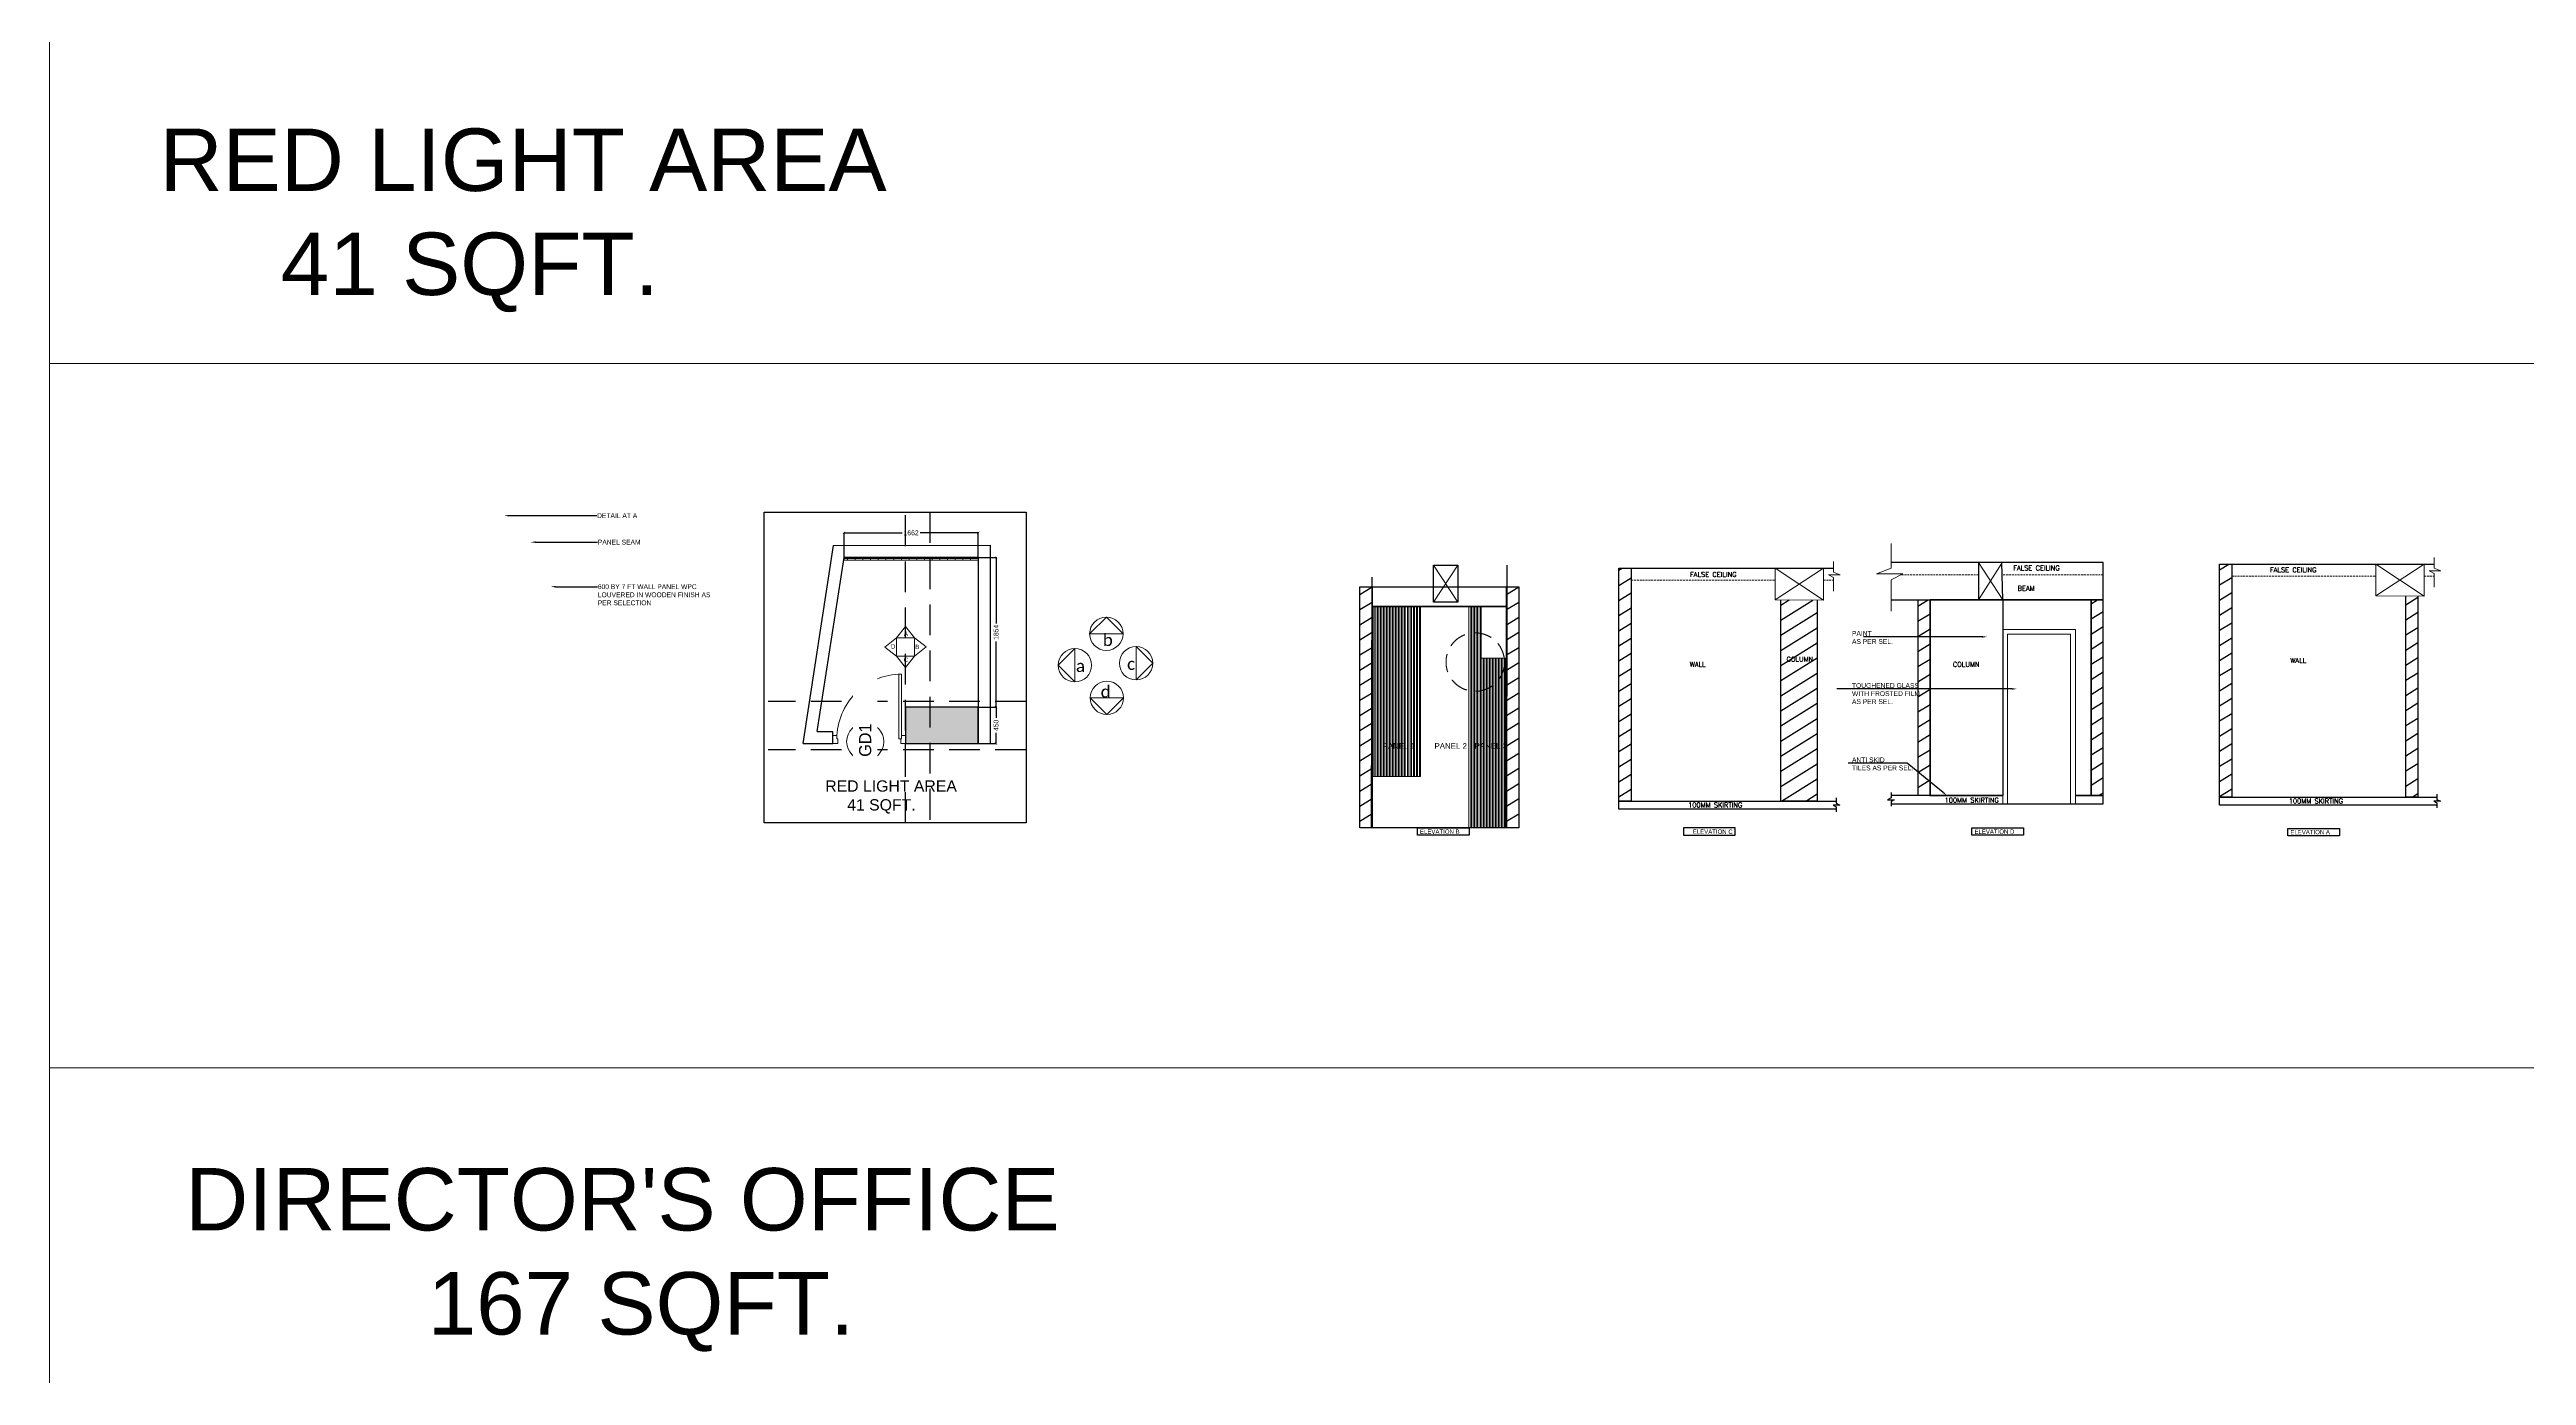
# Model space of a CAD drawing. Header units: millimetres. Extents: x 1464389 to 1998638, y -29162 to 256806.
# Drawn here: x 1520964 to 1551638, y 52844 to 69268 of the extents above; entities that cross this region are included whole.
import ezdxf
from ezdxf import colors
from ezdxf.entities.mleader import LeaderData, LeaderLine
from ezdxf.math import Vec2, Vec3

# ---------------------------------------------------------------- set-up
doc = ezdxf.new("R2010")
doc.units = ezdxf.units.MM
doc.header["$LTSCALE"] = 15
doc.header["$PDMODE"] = 35
for name, pattern in [('CONTINOUS', [0]), ('DASHED', [0.75, 0.5, -0.25]), ('HIDDEN', [9.525, 6.35, -3.175])]:
    doc.linetypes.add(name, pattern=pattern)
doc.layers.get('0').update_dxf_attribs({"lineweight": 5})
for name, color, linetype in [('A-TEXT', 4, 'Continuous'), ('COLUMN', 14, 'Continuous'), ('Layer 1', 7, 'Continuous'), ('NEW WALL', 5, 'Continuous'), ('S-beamline-7', 8, 'HIDDEN'), ('S-pchat-9', 9, 'Continuous'), ('S-strc2-2', 2, 'Continuous'), ('Text', 250, 'Continuous')]:
    doc.layers.add(name, color=color, linetype=linetype)
for name, color, linetype, lineweight in [('dimension', 1, 'Continuous', 25), ('DOOR', 124, 'Continuous', 9), ('false ceiling', 124, 'Continuous', 9), ('Hatch', 252, 'Continuous', 15), ('I-ANNO-SYMB', 6, 'Continuous', 20), ('Layer1', 7, 'Continuous', 5), ('ledge wall line', 252, 'Continuous', 13), ('LS_DR_Door', 34, 'Continuous', 5), ('LS_DR_TEXT', 7, 'Continuous', 13), ('WALL PANELS', 2, 'Continuous', 0)]:
    doc.layers.add(name, color=color, linetype=linetype, lineweight=lineweight)
doc.layers.add('TEXTS', color=7, linetype='Continuous', true_color=0x636466)
doc.layers.add('woodden ply', color=7, linetype='Continuous', lineweight=5, true_color=0x884a2d)
doc.styles.add('ARIAL', font='arial.ttf')
doc.styles.add('ELEVATION', font='calibri.ttf', dxfattribs={"height": 0.2})
doc.styles.add('ROMANS', font='romans.shx')
doc.dimstyles.new('SC-25', dxfattribs={"dimtxt": 60, "dimasz": 30, "dimexe": 0, "dimexo": 0, "dimgap": 25, "dimtad": 0, "dimdec": 0, "dimzin": 0, "dimdsep": 46, "dimtxsty": 'ARIAL', "dimblk": 'ARCHTICK', "dimcen": 0.09, "dimdle": 3, "dimclrd": 251, "dimclre": 251, "dimclrt": 1, "dimadec": 0, "dimazin": 0, "dimtfac": 1, "dimtdec": 0, "dimtofl": 0, "dimtmove": 0, "dimatfit": 2, "dimfxl": 100, "dimtolj": 1, "dimtzin": 0, "dimarcsym": 0})
pattern_1 = [(270, (594157.83, 244749.38), (95.25, -6e-14), [])]

# ---------------------------------------------------------------- blocks, each defined once
blk = doc.blocks.new('D900')
for points in [[(0, 840), (0, 900), (100, 900), (100, 850), (60, 850), (60, 840)], [(0, 60), (0, 0), (100, 0), (100, 50), (60, 50), (60, 60)]]:
    blk.add_lwpolyline(points, close=True)
blk.add_lwpolyline([(60, 850, -0.414214), (860, 50), (60, 50), (60, 85), (859, 85)], format="xyb")
blk = doc.blocks.new('WP')
at = {"layer": 'WALL PANELS', "ltscale": 0.25}
for points in [[(1169111, -329855), (1169711, -329855), (1169711, -331955), (1169111, -331955)], [(1169111, -331955), (1169136, -331955), (1169136, -329855), (1169111, -329855)], [(1169136, -331955), (1169149, -331955), (1169149, -329855), (1169136, -329855)], [(1169174, -331955), (1169149, -331955), (1169149, -329855), (1169174, -329855)], [(1169186, -331955), (1169174, -331955), (1169174, -329855), (1169186, -329855)], [(1169211, -331955), (1169186, -331955), (1169186, -329855), (1169211, -329855)], [(1169211, -331955), (1169224, -331955), (1169224, -329855), (1169211, -329855)], [(1169224, -331955), (1169249, -331955), (1169249, -329855), (1169224, -329855)], [(1169261, -331955), (1169249, -331955), (1169249, -329855), (1169261, -329855)], [(1169286, -331955), (1169261, -331955), (1169261, -329855), (1169286, -329855)], [(1169286, -331955), (1169299, -331955), (1169299, -329855), (1169286, -329855)], [(1169324, -331955), (1169299, -331955), (1169299, -329855), (1169324, -329855)], [(1169336, -331955), (1169324, -331955), (1169324, -329855), (1169336, -329855)], [(1169336, -331955), (1169361, -331955), (1169361, -329855), (1169336, -329855)], [(1169361, -331955), (1169374, -331955), (1169374, -329855), (1169361, -329855)], [(1169374, -331955), (1169399, -331955), (1169399, -329855), (1169374, -329855)], [(1169411, -331955), (1169399, -331955), (1169399, -329855), (1169411, -329855)], [(1169436, -331955), (1169411, -331955), (1169411, -329855), (1169436, -329855)], [(1169436, -331955), (1169449, -331955), (1169449, -329855), (1169436, -329855)], [(1169474, -331955), (1169449, -331955), (1169449, -329855), (1169474, -329855)], [(1169486, -331955), (1169474, -331955), (1169474, -329855), (1169486, -329855)], [(1169511, -331955), (1169486, -331955), (1169486, -329855), (1169511, -329855)], [(1169511, -331955), (1169524, -331955), (1169524, -329855), (1169511, -329855)], [(1169524, -331955), (1169549, -331955), (1169549, -329855), (1169524, -329855)], [(1169561, -331955), (1169549, -331955), (1169549, -329855), (1169561, -329855)], [(1169561, -331955), (1169586, -331955), (1169586, -329855), (1169561, -329855)], [(1169586, -331955), (1169599, -331955), (1169599, -329855), (1169586, -329855)], [(1169624, -331955), (1169599, -331955), (1169599, -329855), (1169624, -329855)], [(1169636, -331955), (1169624, -331955), (1169624, -329855), (1169636, -329855)], [(1169636, -331955), (1169661, -331955), (1169661, -329855), (1169636, -329855)], [(1169661, -331955), (1169674, -331955), (1169674, -329855), (1169661, -329855)], [(1169674, -331955), (1169699, -331955), (1169699, -329855), (1169674, -329855)], [(1169711, -331955), (1169699, -331955), (1169699, -329855), (1169711, -329855)]]:
    blk.add_lwpolyline(points, close=True, dxfattribs=at)
blk = doc.blocks.new('_ArchTick')
at = {"color": 0, "linetype": 'ByBlock', "const_width": 0.15}
blk.add_lwpolyline([(-0.5, -0.5), (0.5, 0.5)], dxfattribs=at)
blk = doc.blocks.new('*D2388')
at = {"layer": 'Defpoints', "color": 0, "ltscale": 0.25, "transparency": 16777216}
for p in [(1532465, 63281), (1530803, 62976), (1532465, 62976)]:
    blk.add_point(p, dxfattribs=at)
at = {"layer": 'dimension', "color": 251, "lineweight": -2, "ltscale": 0.25, "transparency": 16777216}
for p, q in [((1530800, 63281), (1531523, 63281)), ((1530803, 62976), (1530803, 63281)), ((1532468, 63281), (1531746, 63281)), ((1532465, 62976), (1532465, 63281))]:
    blk.add_line(p, q, dxfattribs=at)
at = {"layer": 'dimension', "color": 251, "lineweight": -2, "ltscale": 0.25, "transparency": 16777216, "xscale": 30, "yscale": 30, "zscale": 30, "rotation": 180}
blk.add_blockref('_ArchTick', (1530803, 63281), dxfattribs=at)
at = {"layer": 'dimension', "color": 251, "lineweight": -2, "ltscale": 0.25, "transparency": 16777216, "xscale": 30, "yscale": 30, "zscale": 30}
blk.add_blockref('_ArchTick', (1532465, 63281), dxfattribs=at)
at = {"layer": 'dimension', "color": 1, "ltscale": 0.25, "transparency": 16777216, "insert": (1531634, 63281), "char_height": 60, "attachment_point": 5, "style": 'ARIAL'}
blk.add_mtext('\\A1;1662', dxfattribs=at)
blk = doc.blocks.new('*D2389')
at = {"layer": 'Defpoints', "color": 0, "ltscale": 0.25, "transparency": 16777216}
for p in [(1532465, 62976), (1532465, 61122), (1532686, 61122)]:
    blk.add_point(p, dxfattribs=at)
at = {"layer": 'dimension', "color": 251, "lineweight": -2, "ltscale": 0.25, "transparency": 16777216}
for p, q in [((1532465, 62976), (1532686, 62976)), ((1532686, 62979), (1532686, 62160)), ((1532686, 61119), (1532686, 61937)), ((1532465, 61122), (1532686, 61122))]:
    blk.add_line(p, q, dxfattribs=at)
at = {"layer": 'dimension', "color": 251, "lineweight": -2, "ltscale": 0.25, "transparency": 16777216, "xscale": 30, "yscale": 30, "zscale": 30}
for p, rotation in [((1532686, 62976), 90), ((1532686, 61122), 270)]:
    blk.add_blockref('_ArchTick', p, dxfattribs=dict(at, rotation=rotation))
at = {"layer": 'dimension', "color": 1, "ltscale": 0.25, "transparency": 16777216, "insert": (1532686, 62049), "char_height": 60, "attachment_point": 5, "rotation": 90, "style": 'ARIAL'}
blk.add_mtext('\\A1;1854', dxfattribs=at)
blk = doc.blocks.new('*D2390')
at = {"layer": 'Defpoints', "color": 0, "ltscale": 0.25, "transparency": 16777216}
for p in [(1532465, 61122), (1532465, 60672), (1532686, 60672)]:
    blk.add_point(p, dxfattribs=at)
at = {"layer": 'dimension', "color": 251, "lineweight": -2, "ltscale": 0.25, "transparency": 16777216}
for p, q in [((1532465, 61122), (1532686, 61122)), ((1532686, 61125), (1532686, 60989)), ((1532686, 60669), (1532686, 60804)), ((1532465, 60672), (1532686, 60672))]:
    blk.add_line(p, q, dxfattribs=at)
at = {"layer": 'dimension', "color": 251, "lineweight": -2, "ltscale": 0.25, "transparency": 16777216, "xscale": 30, "yscale": 30, "zscale": 30}
for p, rotation in [((1532686, 61122), 90), ((1532686, 60672), 270)]:
    blk.add_blockref('_ArchTick', p, dxfattribs=dict(at, rotation=rotation))
at = {"layer": 'dimension', "color": 1, "ltscale": 0.25, "transparency": 16777216, "insert": (1532686, 60897), "char_height": 60, "attachment_point": 5, "rotation": 90, "style": 'ARIAL'}
blk.add_mtext('\\A1;450', dxfattribs=at)

msp = doc.modelspace()

# ---------------------------------------------------------------- hatches: boundary and pattern name
at = {"layer": 'Layer 1', "ltscale": 0.25}
h = msp.add_hatch(dxfattribs=at)
h.set_pattern_fill('ANSI31', color=8, scale=50, angle=167)
h.set_pattern_definition([(212, (598061.6, 240765.6), (84.124683, -134.627635), [])])
h.paths.add_polyline_path([(1547988.3, 62893.2), (1547838.3, 62893.2), (1547838.3, 60007.8), (1547988.3, 60007.8)])
h.paths.add_polyline_path([(1550292.5, 62496.8), (1550142.5, 62497.9), (1550142.5, 60007.8), (1550292.5, 60007.8)])
h = msp.add_hatch(dxfattribs=at)
h.set_pattern_fill('ANSI31', color=8, scale=50, angle=167)
h.set_pattern_definition([(212, (641555.97, 240034.08), (84.124683, -134.627635), [])])
h.paths.add_polyline_path([(1537341.3, 62612.7), (1537191.3, 62612.7), (1537191.3, 59627.7), (1537341.3, 59627.7)])
h = msp.add_hatch(dxfattribs=at)
h.set_pattern_fill('ANSI31', color=8, scale=50, angle=167)
h.set_pattern_definition([(212, (643372.92, 240034.08), (84.124683, -134.627635), [])])
h.paths.add_polyline_path([(1539158.2, 62612.7), (1539008.2, 62612.7), (1539008.2, 59627.7), (1539158.2, 59627.7)])
h = msp.add_hatch(dxfattribs=at)
h.set_pattern_fill('ANSI31', color=8, scale=50, angle=167)
h.set_pattern_definition([(212, (599317.14, 240765.6), (84.124683, -134.627635), [])])
h.paths.add_polyline_path([(1542854.3, 62448.1), (1542404.3, 62451.4), (1542404.3, 59959), (1542854.3, 59959)])
h.paths.add_polyline_path([(1540550.1, 62844.4), (1540397.2, 62844.4), (1540397.2, 59959), (1540550.1, 59959)])
h.paths.add_polyline_path([(1542451.4, 61670.7), (1542827.1, 61670.7), (1542827.1, 61760.7), (1542451.4, 61760.7)], flags=24)
h = msp.add_hatch(dxfattribs=at)
h.set_pattern_fill('ANSI31', color=8, scale=50, angle=167)
h.set_pattern_definition([(212, (601636.53, 240765.6), (84.124683, -134.627635), [])])
h.paths.add_polyline_path([(1544252.4, 62452), (1544102.4, 62452), (1544102.4, 60026.6), (1544252.4, 60026.6)])
h.paths.add_polyline_path([(1546396, 62452), (1546246, 62452), (1546246, 60026.6), (1546396, 60026.6)])
at = {"layer": 'S-strc2-2', "ltscale": 0.25}
h = msp.add_hatch(color=1, dxfattribs=at)
h.dxf.hatch_style = 1
h.paths.add_polyline_path([(1532464.9, 61121.6), (1531864.9, 61121.6), (1531864.9, 60671.6), (1532464.9, 60671.6)])
h.paths.add_polyline_path([(1531864.9, 61121.6), (1531564.9, 61121.6), (1531564.9, 60671.6), (1531864.9, 60671.6)])
at = {"layer": 'woodden ply', "ltscale": 0.25}
h = msp.add_hatch(dxfattribs=at)
h.set_pattern_fill('ANSI31', color=256, scale=30, angle=225)
h.set_pattern_definition(pattern_1)
h.paths.add_polyline_path([(1531564.9, 62944.4), (1531564.9, 62964.1), (1530803.2, 62964.1), (1530803.2, 62944.4)])
h = msp.add_hatch(dxfattribs=at)
h.set_pattern_fill('ANSI31', color=256, scale=30, angle=225)
h.set_pattern_definition(pattern_1)
h.paths.add_polyline_path([(1531864.9, 62944.4), (1531864.9, 62964.1), (1531564.9, 62964.1), (1531564.9, 62944.4)])
h.paths.add_polyline_path([(1532464.9, 62944.4), (1532464.9, 62964.1), (1531864.9, 62964.1), (1531864.9, 62944.4)])

# ---------------------------------------------------------------- linework, layer by layer
at = {"ltscale": 0.25}
for p, q in [((1520964.5, 65378.4), (1566247, 65378.4)), ((1520964.5, 56655.3), (1566247, 56655.3))]:
    msp.add_line(p, q, dxfattribs=at)
msp.add_lwpolyline([(1520964.5, 232978.4), (1662718.6, 232978.4), (1662718.6, -21144.5), (1520964.5, -21144.5)], close=True)
msp.add_circle((1531065.5, 60695.4), 230.2)
msp.add_circle((1531065.5, 60695.4), 230.2)
at = {"layer": 'COLUMN', "color": 240, "true_color": 0xed1f24}
msp.add_lwpolyline([(1532464.9, 60671.6), (1532464.9, 61121.6), (1531564.9, 61121.6), (1531564.9, 60671.6)], close=True, dxfattribs=at)
at = {"layer": 'false ceiling', "linetype": 'HIDDEN', "ltscale": 0.25}
for p, q in [((1540550.1, 62694.4), (1542333.2, 62694.4)), ((1542932.9, 62694.1), (1543058, 62694.3)), ((1544852.4, 62762), (1543892.9, 62762)), ((1546396, 62762), (1545144.5, 62762)), ((1547988.3, 62743.2), (1549771.3, 62743.2)), ((1550371.3, 62743.2), (1550496.1, 62743.2))]:
    msp.add_line(p, q, dxfattribs=at)
at = {"layer": 'false ceiling', "linetype": 'CONTINOUS', "ltscale": 0.25}
for points in [[(1537341.5, 62374.7), (1539008.2, 62374.7)], [(1537341.5, 62362.7), (1539008.2, 62362.7)]]:
    msp.add_lwpolyline(points, dxfattribs=at)
at = {"layer": 'Hatch', "ltscale": 0.25}
for p, q in [((1538103, 62881.5), (1538403, 62421.5)), ((1538403, 62881.5), (1538103, 62421.5)), ((1544852.4, 62912), (1545152.4, 62452)), ((1545140.8, 62906.1), (1544852.4, 62452))]:
    msp.add_line(p, q, dxfattribs=at)
at = {"layer": 'I-ANNO-SYMB'}
for p, q in [((1533844.9, 62030.8, -1996036.8), (1534051.4, 62237.3, -1996036.8)), ((1534258, 62030.8, -1996036.8), (1533844.9, 62030.8, -1996036.8)), ((1534051.4, 62237.3, -1996036.8), (1534258, 62030.8, -1996036.8)), ((1533456.4, 61640.7, -1996036.8), (1533662.9, 61847.2, -1996036.8)), ((1533662.9, 61847.2, -1996036.8), (1533662.9, 61434.1, -1996036.8)), ((1534419.9, 61872.1, -1996036.8), (1534419.9, 61459, -1996036.8)), ((1534626.4, 61665.6, -1996036.8), (1534419.9, 61872.1, -1996036.8)), ((1534419.9, 61459, -1996036.8), (1534626.4, 61665.6, -1996036.8)), ((1533662.9, 61434.1, -1996036.8), (1533456.4, 61640.7, -1996036.8)), ((1534264.3, 61237, -1996036.8), (1533851.2, 61237, -1996036.8)), ((1533851.2, 61237, -1996036.8), (1534057.8, 61030.5, -1996036.8)), ((1534057.8, 61030.5, -1996036.8), (1534264.3, 61237, -1996036.8))]:
    msp.add_line(p, q, dxfattribs=at)
for points in [[(1531451.4, 61979.6), (1531562.9, 62121.8), (1531676.7, 61980.5), (1531451.4, 61979.6)], [(1531676.7, 61980.5), (1531818.9, 61869), (1531677.6, 61755.2), (1531676.7, 61980.5)], [(1531677.6, 61755.2), (1531566.1, 61613), (1531452.3, 61754.3), (1531677.6, 61755.2)]]:
    msp.add_lwpolyline(points, dxfattribs=at)
for centre in [(1534051.4, 62030.8, -1996036.8), (1533662.9, 61640.7, -1996036.8), (1534419.9, 61665.6, -1996036.8), (1534057.8, 61237, -1996036.8)]:
    msp.add_circle(centre, 206.5, dxfattribs=at)
at = {"layer": 'Layer 1', "ltscale": 0.25}
for p, q in [((1544852.4, 62912), (1544852.4, 62452)), ((1545152.4, 62452), (1545140.6, 62912)), ((1544852.4, 62452), (1545152.4, 62452)), ((1543133.5, 59908.2), (1543051.5, 59908.2)), ((1543051.5, 59908.2), (1543087.9, 59887.3)), ((1543087.9, 59997.4), (1543087.9, 59931.4)), ((1543087.9, 59931.4), (1543133.5, 59908.2)), ((1543087.9, 59887.3), (1543087.9, 59826.4)), ((1543771.7, 59998.9), (1543726, 59975.7)), ((1543726, 59975.7), (1543808.1, 59975.7)), ((1543771.7, 60064.9), (1543771.7, 59998.9)), ((1543808.1, 59975.7), (1543771.7, 59954.9)), ((1543771.7, 59954.9), (1543771.7, 59893.9)), ((1550571.7, 59956.9), (1550489.6, 59956.9)), ((1550489.6, 59956.9), (1550526, 59936.1)), ((1550526, 60046.1), (1550526, 59980.1)), ((1550526, 59980.1), (1550571.7, 59956.9)), ((1550526, 59936.1), (1550526, 59875.1))]:
    msp.add_line(p, q, dxfattribs=at)
msp.add_lwpolyline([(1538103, 62881.5), (1538403, 62881.5), (1538403, 62421.5), (1538103, 62421.5)], close=True, dxfattribs=at)
for points in [[(1543771.7, 62452), (1546396, 62452), (1546396, 62912), (1543771.7, 62912)], [(1547835.3, 62893.2), (1547835.3, 62893.2), (1547835.1, 62893.2), (1550496.1, 62893.2)], [(1537341.5, 62612.7), (1537341.3, 62612.7), (1539008.2, 62612.7)], [(1540397.2, 62844.4), (1540397.2, 62844.4), (1540397, 62844.4), (1543058, 62844.4)], [(1543087.9, 59857.4), (1540397, 59857.4), (1540397, 59959), (1543087.9, 59959)], [(1543770.8, 59925), (1546396, 59925), (1546396, 60026.6), (1546052.4, 60026.6)], [(1545152.4, 60026.6), (1543771.7, 60026.6)], [(1550526, 59906.2), (1547835.1, 59906.2), (1547835.1, 60007.8), (1550526, 60007.8)]]:
    msp.add_lwpolyline(points, dxfattribs=at)
at = {"layer": 'Layer1', "ltscale": 0.25}
for p, q in [((1543058, 62926.2), (1543058, 62794.1)), ((1543771.7, 63147.3), (1543771.7, 62845.7)), ((1550496.1, 62975), (1550496.1, 62842.8)), ((1543137.3, 62762), (1542995.9, 62762)), ((1542995.9, 62762), (1543058, 62729.8)), ((1543058, 62794.1), (1543137.3, 62762)), ((1543058, 62729.8), (1543058, 62559.5)), ((1543771.7, 62845.7), (1543590.6, 62772.6)), ((1543590.6, 62772.6), (1543913.4, 62772.6)), ((1543913.4, 62772.6), (1543771.7, 62699.1)), ((1543771.7, 62699.1), (1543771.7, 62310.5)), ((1550575.4, 62810.7), (1550434, 62810.7)), ((1550434, 62810.7), (1550496.1, 62778.5)), ((1550496.1, 62842.8), (1550575.4, 62810.7)), ((1550496.1, 62778.5), (1550496.1, 62608.2))]:
    msp.add_line(p, q, dxfattribs=at)
msp.add_lwpolyline([(1549763.5, 62877.5), (1549763.5, 62877.5)], close=True, dxfattribs=at)
at = {"layer": 'ledge wall line', "linetype": 'HIDDEN', "ltscale": 0.25}
msp.add_line((1544852.4, 62912), (1545144.5, 62912), dxfattribs=at)
at = {"layer": 'ledge wall line', "ltscale": 0.25}
for p, q in [((1549771.3, 62893.2), (1550371.3, 62496.2)), ((1550370.8, 62893.2), (1549771.3, 62500.7)), ((1542333.2, 62844.4), (1542933.2, 62447.5)), ((1542932.7, 62844.4), (1542333.2, 62452))]:
    msp.add_line(p, q, dxfattribs=at)
for points in [[(1549771.3, 62893.2), (1550370.8, 62893.2), (1550371.3, 62496.2), (1549771.3, 62500.7)], [(1542333.2, 62844.4), (1542932.7, 62844.4), (1542933.2, 62447.5), (1542333.2, 62452)]]:
    msp.add_lwpolyline(points, close=True, dxfattribs=at)
at = {"layer": 'LS_DR_Door', "ltscale": 0.25}
msp.add_lwpolyline([(1545152.4, 59925), (1545152.4, 62085.4), (1546052.4, 62085.4), (1546052.4, 59925)], dxfattribs=at)
msp.add_lwpolyline([(1545992.4, 59925), (1545212.4, 59925), (1545212.4, 62025.4), (1545992.4, 62025.4)], close=True, dxfattribs=at)
at = {"layer": 'NEW WALL'}
for p, q in [((1530296.4, 60671.6), (1530674.5, 63125.8)), ((1532464.9, 62975.8), (1530803.2, 62975.8)), ((1532464.9, 62975.8), (1532464.9, 60671.6)), ((1532614.9, 60671.6), (1532614.9, 63127.4)), ((1530471.3, 60821.6), (1530664.9, 60821.6)), ((1530664.9, 60671.6), (1530664.9, 60821.6)), ((1530296.4, 60671.6), (1530664.9, 60671.6)), ((1532464.9, 60671.6), (1532614.9, 60671.6)), ((1532464.9, 60671.6), (1532614.9, 60671.6))]:
    msp.add_line(p, q, dxfattribs=at)
msp.add_lwpolyline([(1530674.5, 63125.8), (1532614.9, 63127.4)], dxfattribs=at)
at = {"layer": 'NEW WALL', "ltscale": 0.25}
for points in [[(1539010.7, 62881.5), (1539005.8, 59627.7), (1537336.4, 59627.7), (1537341.3, 62731.5)], [(1542854.3, 62448.1), (1542854.3, 59959), (1542404.3, 59959), (1542404.3, 62451.4)], [(1544102.4, 62452), (1544102.4, 60026.6), (1544102.4, 60026.6)], [(1546052.4, 60026.6), (1546246, 60026.6), (1546246, 62452), (1544252.4, 62452), (1544252.4, 60026.6), (1545152.4, 60026.6)], [(1550292.5, 62496.8), (1550292.5, 60007.8), (1550142.5, 60007.8), (1550142.5, 62500.2)]]:
    msp.add_lwpolyline(points, dxfattribs=at)
for points in [[(1547835.3, 62893.2), (1547988.3, 62893.2), (1547988.3, 60007.8), (1547835.3, 60007.8)], [(1537191.3, 62612.7), (1537341.3, 62612.7), (1537341.3, 59627.7), (1537191.3, 59627.7)], [(1539008.2, 62612.7), (1539158.2, 62612.7), (1539158.2, 59627.7), (1539008.2, 59627.7)], [(1540397.2, 62844.4), (1540550.1, 62844.4), (1540550.1, 59959), (1540397.2, 59959)], [(1545152, 60026.6), (1544252.4, 60026.6), (1544252.4, 62452), (1545152, 62452)], [(1546396, 62452), (1546246, 62452), (1546246, 60026.6), (1546396, 60026.6)]]:
    msp.add_lwpolyline(points, close=True, dxfattribs=at)
at = {"layer": 'S-beamline-7', "color": 9, "ltscale": 4, "true_color": 0xc7c8ca}
for points in [[(1531564.9, 59689), (1531564.9, 63537.8)], [(1531864.9, 63537.8), (1531864.9, 59689)], [(1533057.7, 61192.8), (1529862.8, 61192.8)], [(1533057.7, 60592.8), (1529862.8, 60592.8)]]:
    msp.add_lwpolyline(points, dxfattribs=at)
at = {"layer": 'S-beamline-7', "color": 9, "ltscale": 10, "true_color": 0xc7c8ca}
for points in [[(1531564.9, 60592.8), (1531564.9, 60671.6)], [(1531864.9, 60671.6), (1531864.9, 60592.8)]]:
    msp.add_lwpolyline(points, dxfattribs=at)
at = {"layer": 'S-pchat-9', "color": 1, "linetype": 'DASHED', "lineweight": 9, "ltscale": 30}
msp.add_circle((1538619.8, 61680.5), 362, dxfattribs=at)
at = {"layer": 'Text', "color": 32, "ltscale": 0.25}
for points in [[(1537904.2, 59627.7), (1538544.2, 59627.7), (1538544.2, 59534.8), (1537904.2, 59534.8)], [(1541839.1, 59627.7), (1541199.1, 59627.7), (1541199.1, 59534.8), (1541839.1, 59534.8)], [(1544770.7, 59627.7), (1545410.6, 59627.7), (1545410.6, 59534.8), (1544770.7, 59534.8)], [(1548682.7, 59621.1), (1549322.7, 59621.1), (1549322.7, 59528.2), (1548682.7, 59528.2)]]:
    msp.add_lwpolyline(points, close=True, dxfattribs=at)
at = {"layer": 'WALL PANELS', "ltscale": 0.25}
for points in [[(1538541.3, 59627.7), (1538566.3, 59627.7), (1538566.3, 62362.7), (1538541.3, 62362.7)], [(1538566.3, 59627.7), (1538578.8, 59627.7), (1538578.8, 62362.7), (1538566.3, 62362.7)], [(1538603.8, 59627.7), (1538578.8, 59627.7), (1538578.8, 62362.7), (1538603.8, 62362.7)], [(1538616.3, 59627.7), (1538603.8, 59627.7), (1538603.8, 62362.7), (1538616.3, 62362.7)], [(1538641.3, 59627.7), (1538616.3, 59627.7), (1538616.3, 62362.7), (1538641.3, 62362.7)], [(1538641.3, 59627.7), (1538653.8, 59627.7), (1538653.8, 62362.7), (1538641.3, 62362.7)], [(1538653.8, 59627.7), (1538678.8, 59627.7), (1538678.8, 62362.7), (1538653.8, 62362.7)], [(1538691.3, 59627.7), (1538678.8, 59627.7), (1538678.8, 62362.7), (1538691.3, 62362.7)], [(1538716.3, 59627.7), (1538691.3, 59627.7), (1538691.3, 61727.7), (1538716.3, 61727.7)], [(1538716.3, 59627.7), (1538728.8, 59627.7), (1538728.8, 61727.7), (1538716.3, 61727.7)], [(1538753.8, 59627.7), (1538728.8, 59627.7), (1538728.8, 61727.7), (1538753.8, 61727.7)], [(1538766.3, 59627.7), (1538753.8, 59627.7), (1538753.8, 61727.7), (1538766.3, 61727.7)], [(1538766.3, 59627.7), (1538791.3, 59627.7), (1538791.3, 61727.7), (1538766.3, 61727.7)], [(1538791.3, 59627.7), (1538803.8, 59627.7), (1538803.8, 61727.7), (1538791.3, 61727.7)], [(1538803.8, 59627.7), (1538828.8, 59627.7), (1538828.8, 61727.7), (1538803.8, 61727.7)], [(1538841.3, 59627.7), (1538828.8, 59627.7), (1538828.8, 61727.7), (1538841.3, 61727.7)], [(1538866.3, 59627.7), (1538841.3, 59627.7), (1538841.3, 61727.7), (1538866.3, 61727.7)], [(1538866.3, 59627.7), (1538878.8, 59627.7), (1538878.8, 61727.7), (1538866.3, 61727.7)], [(1538903.8, 59627.7), (1538878.8, 59627.7), (1538878.8, 61727.7), (1538903.8, 61727.7)], [(1538916.3, 59627.7), (1538903.8, 59627.7), (1538903.8, 61727.7), (1538916.3, 61727.7)], [(1538941.3, 59627.7), (1538916.3, 59627.7), (1538916.3, 61727.7), (1538941.3, 61727.7)], [(1538941.3, 59627.7), (1538953.8, 59627.7), (1538953.8, 61727.7), (1538941.3, 61727.7)], [(1538953.8, 59627.7), (1538978.8, 59627.7), (1538978.8, 61727.7), (1538953.8, 61727.7)], [(1538991.3, 59627.7), (1538978.8, 59627.7), (1538978.8, 61727.7), (1538991.3, 61727.7)]]:
    msp.add_lwpolyline(points, close=True, dxfattribs=at)
at = {"layer": 'woodden ply', "ltscale": 0.25}
for points in [[(1530803.2, 62975.8), (1532464.9, 62975.8), (1532464.9, 62964.1), (1530803.2, 62964.1)], [(1530803.2, 62964.1), (1532464.9, 62964.1), (1532464.9, 62944.4), (1530803.2, 62944.4)]]:
    msp.add_lwpolyline(points, close=True, dxfattribs=at)

# ---------------------------------------------------------------- block references
at = {"layer": 'DOOR', "rotation": 89.99999999999991}
msp.add_blockref('D900', (1531564.9, 60671.6), dxfattribs=at)
at = {"layer": 'S-pchat-9'}
msp.add_blockref('WP', (368229.8, 392218), dxfattribs=at)

# ---------------------------------------------------------------- texts
at = {"linetype": 'CONTINOUS', "char_height": 150, "style": 'ELEVATION'}
for s, insert, attachment_point in [('b', (1534008.1, 62029.4, -1445308.2), 1), ('a', (1533675.3, 61708.5, -1445308.2), 1), ('c', (1534407.5, 61733.4, -1445308.2), 3), ('d', (1533981.6, 61238.4, -1445308.2), 7)]:
    msp.add_mtext_dynamic_manual_height_columns(s, width=2149.985, gutter_width=0.598, heights=[0], dxfattribs=dict(at, insert=insert, attachment_point=attachment_point))
at = {"layer": 'LS_DR_TEXT', "ltscale": 0.25, "char_height": 60, "attachment_point": 1, "style": 'ROMANS'}
for s, width, insert in [('FALSE CEILING', 691.654, (1541279.6, 62795.8)), ('FALSE CEILING', 691.654, (1545281.2, 62876.4)), ('BEAM', 469.919, (1545335.2, 62624.8)), ('FALSE CEILING', 691.654, (1548461.5, 62852.3)), ('\\pxqc;WALL', 469.919, (1541139.7, 61681.6)), ('\\pxqc;COLUMN', 469.919, (1542404.3, 61745.7)), ('\\pxqc;COLUMN', 469.919, (1544464.2, 61681.6)), ('\\pxqc;WALL', 469.919, (1548577.9, 61730.3)), ('\\pxqc;100MM SKIRTING', 765.98, (1541208.5, 59940.8)), ('\\pxqc;100MM SKIRTING', 765.98, (1544384.9, 60000.2)), ('\\pxqc;100MM SKIRTING', 765.98, (1548646.6, 59989.5))]:
    msp.add_mtext_dynamic_manual_height_columns(s, width=width, gutter_width=375, heights=[0], dxfattribs=dict(at, insert=insert))
at = {"layer": 'LS_DR_TEXT'}
for s, width, insert, char_height, attachment_point, rotation in [('A', 55.628, (1531544.3, 62005.2), 54.1, 7, 0.23039), ('D', 55.628, (1531385, 61847.2), 54.1, 7, 0.23039), ('C', 55.628, (1531542.3, 61681.2), 54.1, 7, 0.23039), ('B', 55.628, (1531684.8, 61841.6), 54.1, 7, 0.23039), ('ELEVATION B', 966.759, (1537935.7, 59551.5), 54.107, 7, 0.23039), ('ELEVATION C', 966.759, (1541807.6, 59551.5), 54.107, 9, 359.76961), ('ELEVATION D', 966.759, (1544802.2, 59551.5), 54.107, 7, 0.23039), ('ELEVATION A', 966.759, (1548714.2, 59544.9), 54.107, 7, 0.23039)]:
    msp.add_mtext_dynamic_manual_height_columns(s, width=width, gutter_width=202.9, heights=[0], dxfattribs=dict(at, insert=insert, char_height=char_height, attachment_point=attachment_point, rotation=rotation))
at = {"layer": 'Text', "color": 3, "char_height": 773.265, "attachment_point": 7, "style": 'ARIAL'}
for s, width, insert in [('\\pxt5;RED LIGHT AREA\\P     41 SQFT.', 9671.046, (1522328.2, 66014.5)), ("\\pxt5;DIRECTOR'S OFFICE \\P          167 SQFT.", 11663.825, (1522645.7, 53138.7))]:
    msp.add_mtext_dynamic_manual_height_columns(s, width=width, gutter_width=250, heights=[0], dxfattribs=dict(at, insert=insert))
at = {"layer": 'Text', "ltscale": 0.25, "attachment_point": 7, "style": 'ARIAL'}
for s, width, insert, char_height in [('\\pxt5;PANEL 1 ', 1689.485, (1537472, 60606.2), 70), ('\\pxt5,6;PANEL 2 ', 1689.485, (1538115, 60606.2), 70), ('\\pxt5;PANEL 3 ', 1689.485, (1538610.9, 60606.2), 70), ('\\pxt5;RED LIGHT AREA\\P     41 SQFT.', 2436.23, (1530570.5, 59803.5), 140)]:
    msp.add_mtext_dynamic_manual_height_columns(s, width=width, gutter_width=250, heights=[0], dxfattribs=dict(at, insert=insert, char_height=char_height))

# ---------------------------------------------------------------- dimensions: what is measured, and where the dimension line sits
at = {"layer": 'dimension', "ltscale": 0.25}
dim = msp.add_linear_dim(base=(1532464.9, 63280.8), p1=(1530803.2, 62975.8), p2=(1532464.9, 62975.8), dimstyle='SC-25', override={"dimfxl": 15}, dxfattribs=at)
dim.commit()
dim.dimension.update_dxf_attribs({"geometry": '*D2388', "text_midpoint": (1531634.1, 63280.8)})
for base, p1, p2, picture, middle in [((1532686.5, 61121.6), (1532464.9, 62975.8), (1532464.9, 61121.6), '*D2389', (1532686.5, 62048.7)), ((1532686.5, 60671.6), (1532464.9, 61121.6), (1532464.9, 60671.6), '*D2390', (1532686.5, 60896.6))]:
    dim = msp.add_linear_dim(base=base, p1=p1, p2=p2, angle=90, dimstyle='SC-25', override={"dimfxl": 15}, dxfattribs=at)
    dim.commit()
    dim.dimension.update_dxf_attribs({"geometry": picture, "text_midpoint": middle})

# ---------------------------------------------------------------- leaders
at = {"layer": 'TEXTS', "color": 251, "true_color": 0x636466}
ml = msp.add_multileader_mtext('Standard', dxfattribs=at)
ml.set_content('DETAIL AT A', color=(99, 100, 102))
ml.set_leader_properties()
ml.build(insert=Vec2(0, 0))
ml.multileader.update_dxf_attribs({"has_dogleg": 0, "text_right_attachment_type": 6, "dogleg_length": 0.36, "arrow_head_size": 60})
ctx = ml.context
ctx.base_point, ctx.char_height, ctx.arrow_head_size, ctx.plane_origin = Vec3(1527743.3, 63494.2), 60, 60, Vec3(1525941.8, 63488.7)
ctx.right_attachment = 6
notes = []
notes.append((ctx, [(0, (1, 1, 0), (1527742.9, 63494.2), (1, 0), 0.36, [(0, [(1526594.9, 63494.1)], 0, [])])]))
ctx.mtext.insert, ctx.mtext.width, ctx.mtext.flow_direction = Vec3(1527745.3, 63524.2), 1487.784, 5
ml = msp.add_multileader_mtext('Standard', dxfattribs=at)
ml.set_content('PANEL SEAM', color=(99, 100, 102))
ml.set_leader_properties()
ml.build(insert=Vec2(0, 0))
ml.multileader.update_dxf_attribs({"has_dogleg": 0, "text_right_attachment_type": 6, "dogleg_length": 0.36, "arrow_head_size": 60})
ctx = ml.context
ctx.base_point, ctx.char_height, ctx.arrow_head_size, ctx.plane_origin = Vec3(1527752.1, 63165.9), 60, 60, Vec3(1525950.7, 63160.4)
ctx.right_attachment = 6
notes.append((ctx, [(0, (1, 1, 0), (1527751.8, 63165.9), (1, 0), 0.36, [(0, [(1526923.7, 63165.8)], 0, [])])]))
ctx.mtext.insert, ctx.mtext.width, ctx.mtext.flow_direction = Vec3(1527754.1, 63195.9), 1487.784, 5
ml = msp.add_multileader_mtext('Standard', dxfattribs=at)
ml.set_content('600 BY 7 FT WALL PANEL WPC LOUVERED IN WOODEN FINISH AS PER SELECTION', color=(99, 100, 102))
ml.set_leader_properties()
ml.build(insert=Vec2(0, 0))
ml.multileader.update_dxf_attribs({"has_dogleg": 0, "text_right_attachment_type": 6, "dogleg_length": 0.36, "arrow_head_size": 60})
ctx = ml.context
ctx.base_point, ctx.char_height, ctx.arrow_head_size, ctx.plane_origin = Vec3(1527752.1, 62614.1), 60, 60, Vec3(1525950.7, 62608.6)
ctx.right_attachment = 6
notes.append((ctx, [(0, (1, 1, 0), (1527751.8, 62614.1), (1, 0), 0.36, [(0, [(1527171, 62614)], 0, [])])]))
ctx.mtext.insert, ctx.mtext.width, ctx.mtext.flow_direction = Vec3(1527754.1, 62644.1), 1487.784, 5
ml = msp.add_multileader_mtext('Standard', dxfattribs=at)
ml.set_content('PAINT\\PAS PER SEL.', color=251)
ml.set_leader_properties()
ml.build(insert=Vec2(0, 0))
ml.multileader.update_dxf_attribs({"has_dogleg": 0, "text_right_attachment_type": 6, "dogleg_length": 0.36, "arrow_head_size": 60})
ctx = ml.context
ctx.base_point, ctx.char_height, ctx.arrow_head_size, ctx.plane_origin = Vec3(1543283.2, 62035), 60, 60, Vec3(1543779.7, 61993)
ctx.right_attachment = 6
notes.append((ctx, [(0, (1, 1, 0), (1543887.5, 61993), (-1, 0), 0.36, [(0, [(1544959.1, 61993)], 0, [])])]))
ctx.mtext.insert, ctx.mtext.flow_direction = Vec3(1543285.2, 62065), 5
ml = msp.add_multileader_mtext('Standard', dxfattribs=at)
ml.set_content('TOUGHENED GLASS WITH FROSTED FILM AS PER SEL.  ', color=251)
ml.set_leader_properties()
ml.build(insert=Vec2(0, 0))
ml.multileader.update_dxf_attribs({"has_dogleg": 0, "text_right_attachment_type": 6, "dogleg_length": 0.36, "arrow_head_size": 60})
ctx = ml.context
ctx.base_point, ctx.char_height, ctx.arrow_head_size, ctx.plane_origin = Vec3(1543283.2, 61390.1), 60, 60, Vec3(1544822.1, 61348.1)
ctx.right_attachment = 6
notes.append((ctx, [(0, (1, 1, 0), (1543967.5, 61348.1), (-1, 0), 0.36, [(0, [(1545327.8, 61348.1)], 0, [])])]))
ctx.mtext.insert, ctx.mtext.width, ctx.mtext.flow_direction = Vec3(1543285.2, 61420.1), 857.393, 5
ml = msp.add_multileader_mtext('Standard', dxfattribs=at)
ml.set_content('ANTI SKID \\PTILES AS PER SEL.  ', color=251)
ml.set_leader_properties()
ml.build(insert=Vec2(0, 0))
ml.multileader.update_dxf_attribs({"has_dogleg": 0, "text_right_attachment_type": 6, "dogleg_length": 0.36, "arrow_head_size": 60})
ctx = ml.context
ctx.base_point, ctx.char_height, ctx.arrow_head_size, ctx.plane_origin = Vec3(1543283.2, 60469.2), 60, 60, Vec3(1544822.1, 60427.2)
ctx.right_attachment = 6
notes.append((ctx, [(0, (1, 1, 0), (1543967.5, 60427.2), (-1, 0), 0.36, [(0, [(1544462, 60026.6)], 0, [])])]))
ctx.mtext.insert, ctx.mtext.width, ctx.mtext.flow_direction = Vec3(1543285.2, 60499.2), 857.393, 5
for ctx, leaders in notes:
    for number, flags, end, landing, length, lines in leaders:
        leader = LeaderData()
        leader.index, (leader.has_last_leader_line, leader.has_dogleg_vector, leader.attachment_direction) = number, flags
        leader.last_leader_point, leader.dogleg_vector, leader.dogleg_length = Vec3(end), Vec3(landing), length
        for number, points, colour, breaks in lines:
            line = LeaderLine()
            line.index, line.vertices, line.color, line.breaks = number, Vec3.list(points), colors.encode_raw_color(colour), breaks
            leader.lines.append(line)
        ctx.leaders.append(leader)

# ---------------------------------------------------------------- next in the draw order: texts
at = {"layer": 'A-TEXT', "insert": (1530989.3, 60507.1), "char_height": 150, "width": 1706.878, "attachment_point": 1, "rotation": 90, "bg_fill": 2}
msp.add_mtext('GD1', dxfattribs=at)

# ---------------------------------------------------------------- next in the draw order: linework, layer by layer
at = {"layer": 'I-ANNO-SYMB'}
msp.add_lwpolyline([(1531452.3, 61754.3), (1531310.1, 61865.8), (1531451.4, 61979.6), (1531452.3, 61754.3)], dxfattribs=at)
at = {"layer": 'NEW WALL'}
msp.add_line((1530471.3, 60821.6), (1530803.2, 62975.8), dxfattribs=at)
at = {"layer": 'S-strc2-2', "ltscale": 0.25}
msp.add_lwpolyline([(1529814.7, 63537.8), (1533057.7, 63537.8), (1533057.7, 59689), (1529814.7, 59689)], close=True, dxfattribs=at)

doc.saveas('drawing.dxf')
